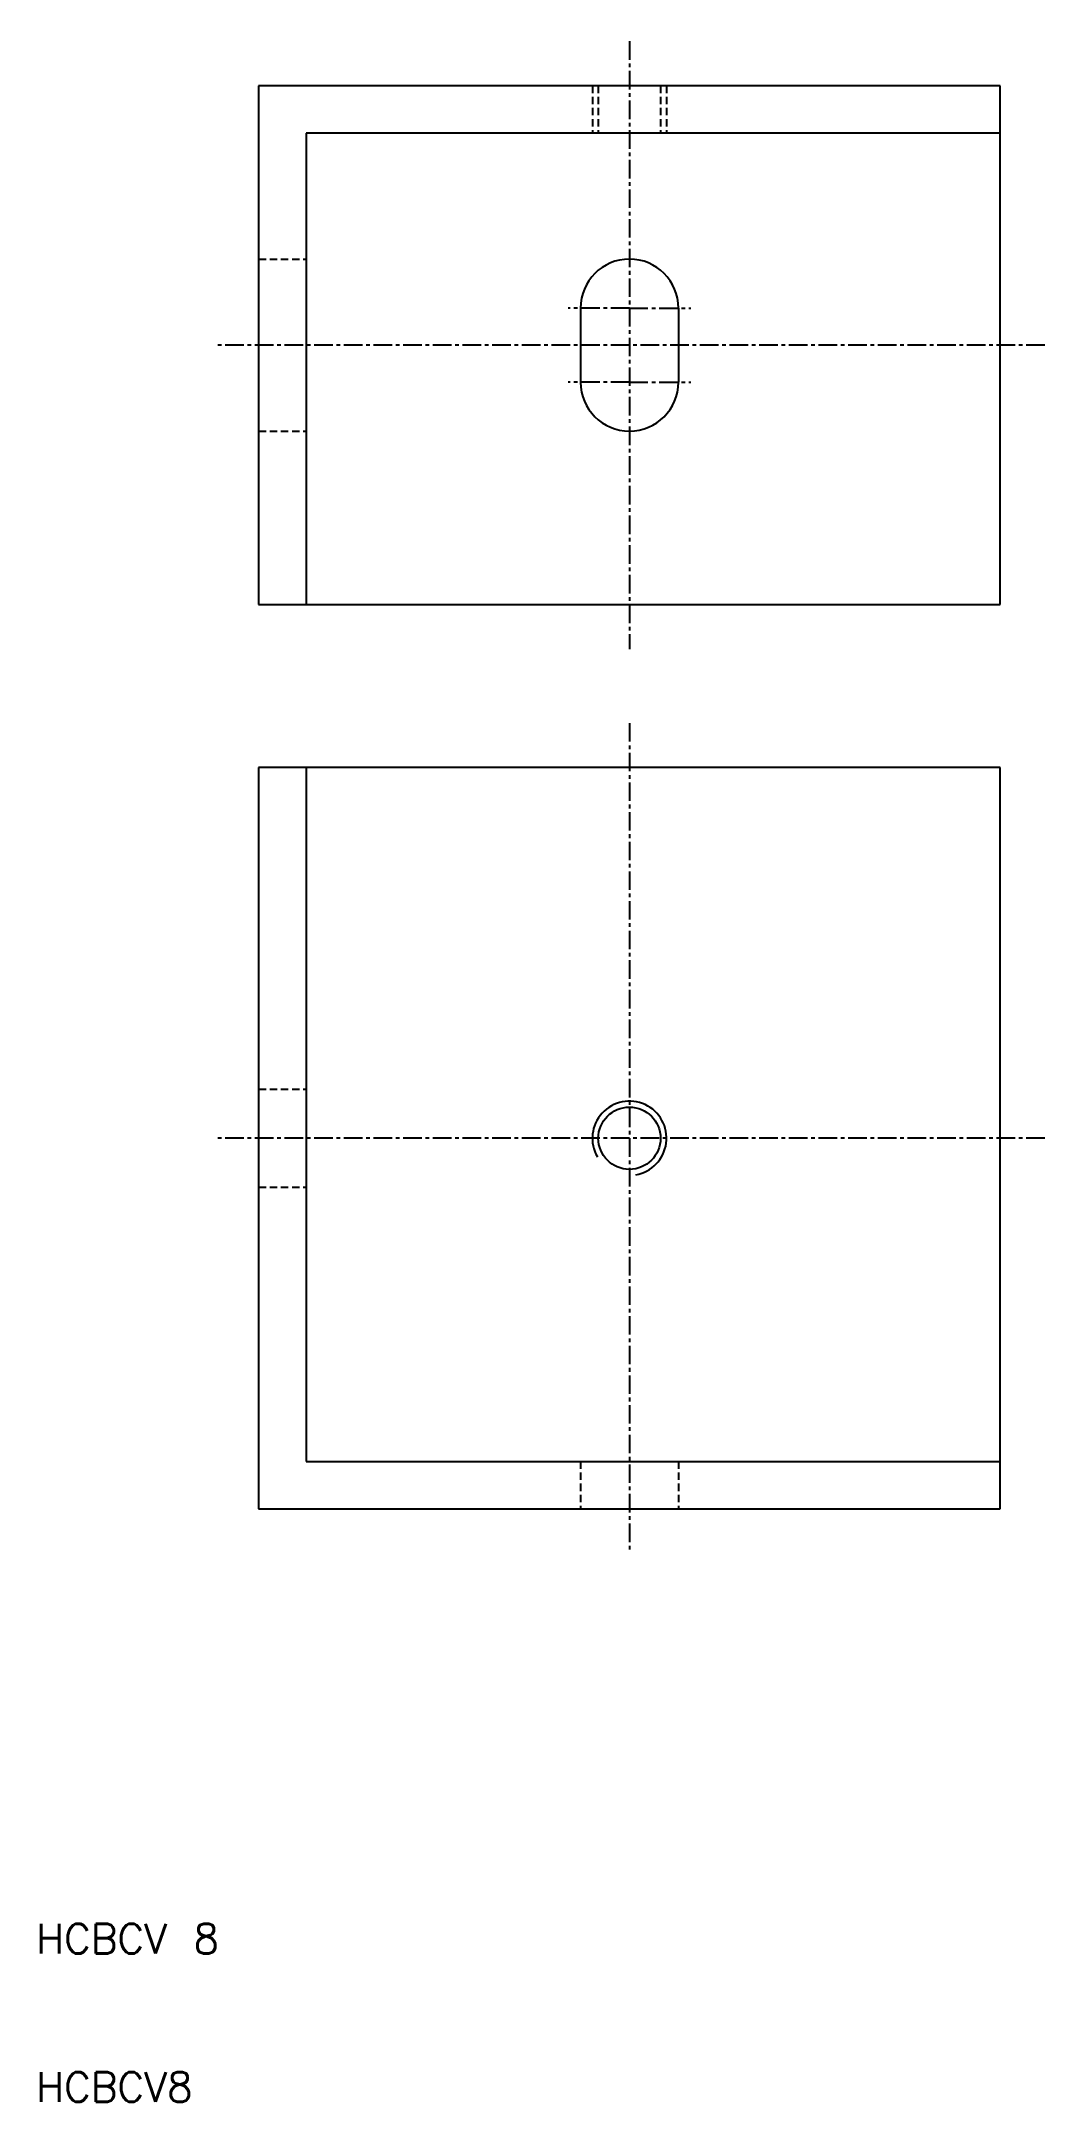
# Model space of a CAD drawing. Extents: x -40 to 28, y -65 to 74.
import ezdxf

# ---------------------------------------------------------------- set-up
doc = ezdxf.new("R2010")
doc.units = 0
doc.linetypes.add('CENTER', pattern=[2, 1.25, -0.25, 0.25, -0.25])
doc.linetypes.add('DASHED', pattern=[0.75, 0.5, -0.25])
doc.layers.get('0').update_dxf_attribs({"linetype": 'CONTINUOUS'})
doc.layers.add('CENTER', color=1, linetype='CENTER')
doc.styles.get("Standard").update_dxf_attribs({"font": 'txt.shx', "bigfont": 'bigfont.shx'})

msp = doc.modelspace()

# ---------------------------------------------------------------- linework, layer by layer
at = {"color": 7, "linetype": 'CONTINUOUS'}
for p, q in [((25, 71), (-25, 71)), ((-25, 71), (-25, 36)), ((25, 36), (25, 71)), ((25, 67.8), (-21.8, 67.8)), ((-21.8, 67.8), (-21.8, 36)), ((-3.3, 56), (-3.3, 51)), ((3.3, 56), (3.3, 51)), ((-25, 36), (25, 36)), ((-25, 25), (-25, -25)), ((25, 25), (-25, 25)), ((-21.8, 25), (-21.8, -21.8)), ((25, -25), (25, 25)), ((-21.8, -21.8), (25, -21.8)), ((-25, -25), (25, -25))]:
    msp.add_line(p, q, dxfattribs=at)
at = {"color": 3, "linetype": 'DASHED'}
for p, q in [((-2.5, 71), (-2.5, 67.8)), ((-2.1, 71), (-2.1, 67.8)), ((2.1, 71), (2.1, 67.8)), ((2.5, 71), (2.5, 67.8)), ((-25, 59.3), (-21.8, 59.3)), ((-25, 47.7), (-21.8, 47.7)), ((-25, 3.3), (-21.8, 3.3)), ((-25, -3.3), (-21.8, -3.3)), ((-3.3, -21.8), (-3.3, -25)), ((3.3, -21.8), (3.3, -25))]:
    msp.add_line(p, q, dxfattribs=at)
at = {"color": 7, "linetype": 'CONTINUOUS'}
msp.add_circle((0, 0), 2.1, dxfattribs=at)
for centre, start, end in [((0, 56), 0, 180), ((0, 51), 180, 0)]:
    msp.add_arc(centre, 3.3, start, end, dxfattribs=at)
at = {"color": 3, "linetype": 'CONTINUOUS'}
msp.add_arc((0, 0), 2.5, 280, 210, dxfattribs=at)
at = {"layer": 'CENTER', "color": 1, "linetype": 'CENTER'}
for p, q in [((0, 74), (0, 33)), ((0, 56), (-4.13, 56)), ((0, 56), (4.13, 56)), ((28, 53.5), (-28, 53.5)), ((0, 51), (-4.13, 51)), ((0, 51), (4.13, 51)), ((0, 28), (0, -28)), ((28, 0), (-28, 0))]:
    msp.add_line(p, q, dxfattribs=at)

# ---------------------------------------------------------------- texts
at = {"color": 7, "linetype": 'CONTINUOUS'}
for s, p in [('HCBCV 8', (-40, -55)), ('HCBCV8', (-40, -65))]:
    msp.add_text(s, height=2, dxfattribs=at).set_placement(p)

doc.saveas('drawing.dxf')
